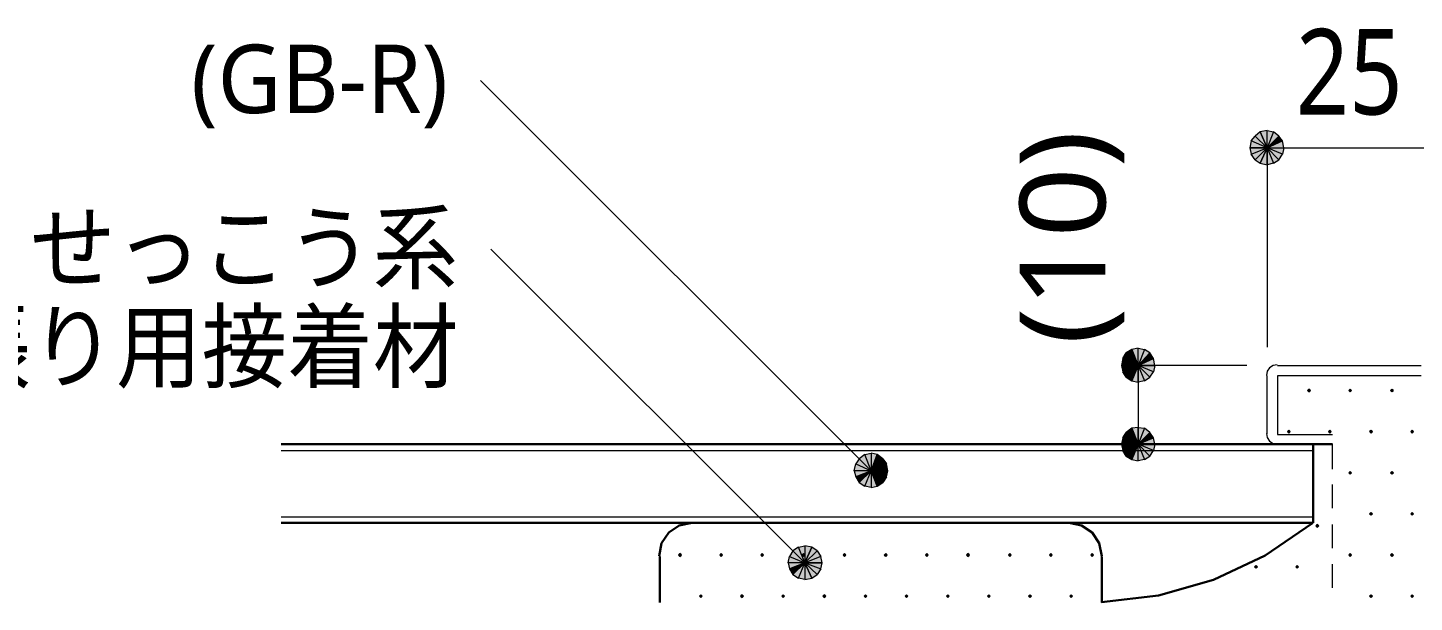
# Model space of a CAD drawing. Header units: millimetres. Extents: x 0 to 420, y 0 to 297.
# Drawn here: x 36.65 to 78.74, y 236.41 to 253.86 of the extents above; entities that cross this region are included whole.
import ezdxf
from ezdxf.enums import TextEntityAlignment as Align

# ---------------------------------------------------------------- set-up
doc = ezdxf.new("R2010")
doc.units = ezdxf.units.MM
doc.styles.add('kst32b', font='NotoSansJP-Variable.ttf')

msp = doc.modelspace()

# ---------------------------------------------------------------- hatches: boundary and pattern name
h = msp.add_hatch(color=7)
h.paths.add_polyline_path([(74.062, 250.698), (73.914, 250.571), (74.274, 250.211), (74.062, 250.698)])
h.paths.add_polyline_path([(73.914, 250.571), (74.274, 250.211), (73.787, 250.423), (73.914, 250.571)])
h.paths.add_polyline_path([(74.274, 250.211), (73.787, 250.423), (73.745, 250.211), (74.274, 250.211)])
h = msp.add_hatch(color=7)
h.paths.add_polyline_path([(74.634, 250.571), (74.464, 250.698), (74.274, 250.211), (74.634, 250.571)])
h.paths.add_polyline_path([(74.464, 250.698), (74.274, 250.211), (74.274, 250.74), (74.464, 250.698)])
h.paths.add_polyline_path([(74.274, 250.211), (74.274, 250.74), (74.062, 250.698), (74.274, 250.211)])
for points in [[(74.74, 250.423), (74.634, 250.571), (74.274, 250.211), (74.74, 250.423)], [(70.824, 243.819), (70.718, 243.988), (70.358, 243.607), (70.824, 243.819)], [(75.544, 242.887), (75.523, 242.866), (75.502, 242.845), (75.523, 242.824), (75.544, 242.803), (75.565, 242.824), (75.586, 242.845), (75.565, 242.866), (75.544, 242.887)], [(76.793, 242.887), (76.771, 242.866), (76.75, 242.845), (76.771, 242.824), (76.793, 242.803), (76.814, 242.824), (76.835, 242.845), (76.814, 242.866), (76.793, 242.887)], [(78.063, 242.887), (78.042, 242.866), (78.02, 242.845), (78.042, 242.824), (78.063, 242.803), (78.084, 242.824), (78.105, 242.845), (78.084, 242.866), (78.063, 242.887)], [(70.824, 241.406), (70.718, 241.575), (70.358, 241.215), (70.824, 241.406)], [(74.93, 241.639), (74.909, 241.617), (74.888, 241.596), (74.909, 241.575), (74.93, 241.554), (74.951, 241.575), (74.972, 241.596), (74.951, 241.617), (74.93, 241.639)], [(76.179, 241.639), (76.158, 241.617), (76.137, 241.596), (76.158, 241.575), (76.179, 241.554), (76.2, 241.575), (76.221, 241.596), (76.2, 241.617), (76.179, 241.639)], [(77.428, 241.639), (77.407, 241.617), (77.385, 241.596), (77.407, 241.575), (77.428, 241.554), (77.449, 241.575), (77.47, 241.596), (77.449, 241.617), (77.428, 241.639)], [(78.677, 241.639), (78.655, 241.617), (78.634, 241.596), (78.655, 241.575), (78.677, 241.554), (78.698, 241.575), (78.719, 241.596), (78.698, 241.617), (78.677, 241.639)], [(61.786, 240.221), (61.891, 240.051), (62.251, 240.411), (61.786, 240.221)], [(76.793, 240.39), (76.771, 240.369), (76.75, 240.347), (76.771, 240.326), (76.793, 240.305), (76.814, 240.326), (76.835, 240.347), (76.814, 240.369), (76.793, 240.39)], [(78.063, 240.39), (78.042, 240.369), (78.02, 240.347), (78.042, 240.326), (78.063, 240.305), (78.084, 240.326), (78.105, 240.347), (78.084, 240.369), (78.063, 240.39)], [(77.428, 239.141), (77.407, 239.12), (77.385, 239.099), (77.407, 239.078), (77.428, 239.056), (77.449, 239.078), (77.47, 239.099), (77.449, 239.12), (77.428, 239.141)], [(78.677, 239.141), (78.655, 239.12), (78.634, 239.099), (78.655, 239.078), (78.677, 239.056), (78.698, 239.078), (78.719, 239.099), (78.698, 239.12), (78.677, 239.141)], [(75.798, 238.781), (75.777, 238.76), (75.756, 238.739), (75.777, 238.718), (75.798, 238.696), (75.819, 238.718), (75.84, 238.739), (75.819, 238.76), (75.798, 238.781)], [(56.452, 237.892), (56.43, 237.871), (56.409, 237.85), (56.43, 237.829), (56.452, 237.807), (56.473, 237.829), (56.494, 237.85), (56.473, 237.871), (56.452, 237.892)], [(57.7, 237.892), (57.679, 237.871), (57.658, 237.85), (57.679, 237.829), (57.7, 237.807), (57.721, 237.829), (57.743, 237.85), (57.721, 237.871), (57.7, 237.892)], [(58.949, 237.892), (58.928, 237.871), (58.907, 237.85), (58.928, 237.829), (58.949, 237.807), (58.97, 237.829), (58.992, 237.85), (58.97, 237.871), (58.949, 237.892)], [(60.198, 237.892), (60.177, 237.871), (60.156, 237.85), (60.177, 237.829), (60.198, 237.807), (60.219, 237.829), (60.24, 237.85), (60.219, 237.871), (60.198, 237.892)], [(61.447, 237.892), (61.426, 237.871), (61.404, 237.85), (61.426, 237.829), (61.447, 237.807), (61.468, 237.829), (61.489, 237.85), (61.468, 237.871), (61.447, 237.892)], [(62.696, 237.892), (62.675, 237.871), (62.653, 237.85), (62.675, 237.829), (62.696, 237.807), (62.717, 237.829), (62.738, 237.85), (62.717, 237.871), (62.696, 237.892)], [(63.945, 237.892), (63.923, 237.871), (63.902, 237.85), (63.923, 237.829), (63.945, 237.807), (63.966, 237.829), (63.987, 237.85), (63.966, 237.871), (63.945, 237.892)], [(65.193, 237.892), (65.172, 237.871), (65.151, 237.85), (65.172, 237.829), (65.193, 237.807), (65.215, 237.829), (65.236, 237.85), (65.215, 237.871), (65.193, 237.892)], [(66.463, 237.892), (66.442, 237.871), (66.421, 237.85), (66.442, 237.829), (66.463, 237.807), (66.485, 237.829), (66.506, 237.85), (66.485, 237.871), (66.463, 237.892)], [(67.712, 237.892), (67.691, 237.871), (67.67, 237.85), (67.691, 237.829), (67.712, 237.807), (67.733, 237.829), (67.754, 237.85), (67.733, 237.871), (67.712, 237.892)], [(68.961, 237.892), (68.94, 237.871), (68.919, 237.85), (68.94, 237.829), (68.961, 237.807), (68.982, 237.829), (69.003, 237.85), (68.982, 237.871), (68.961, 237.892)], [(76.793, 237.892), (76.771, 237.871), (76.75, 237.85), (76.771, 237.829), (76.793, 237.807), (76.814, 237.829), (76.835, 237.85), (76.814, 237.871), (76.793, 237.892)], [(78.063, 237.892), (78.042, 237.871), (78.02, 237.85), (78.042, 237.829), (78.063, 237.807), (78.084, 237.829), (78.105, 237.85), (78.084, 237.871), (78.063, 237.892)], [(59.775, 237.426), (59.881, 237.257), (60.24, 237.617), (59.775, 237.426)], [(73.935, 237.532), (73.914, 237.511), (73.893, 237.49), (73.914, 237.469), (73.935, 237.448), (73.956, 237.469), (73.978, 237.49), (73.956, 237.511), (73.935, 237.532)], [(75.184, 237.532), (75.163, 237.511), (75.142, 237.49), (75.163, 237.469), (75.184, 237.448), (75.205, 237.469), (75.226, 237.49), (75.205, 237.511), (75.184, 237.532)], [(57.087, 236.643), (57.065, 236.622), (57.044, 236.601), (57.065, 236.58), (57.087, 236.559), (57.108, 236.58), (57.129, 236.601), (57.108, 236.622), (57.087, 236.643)], [(58.335, 236.643), (58.314, 236.622), (58.293, 236.601), (58.314, 236.58), (58.335, 236.559), (58.357, 236.58), (58.378, 236.601), (58.357, 236.622), (58.335, 236.643)], [(59.584, 236.643), (59.563, 236.622), (59.542, 236.601), (59.563, 236.58), (59.584, 236.559), (59.605, 236.58), (59.627, 236.601), (59.605, 236.622), (59.584, 236.643)], [(60.833, 236.643), (60.812, 236.622), (60.791, 236.601), (60.812, 236.58), (60.833, 236.559), (60.854, 236.58), (60.875, 236.601), (60.854, 236.622), (60.833, 236.643)], [(62.082, 236.643), (62.061, 236.622), (62.04, 236.601), (62.061, 236.58), (62.082, 236.559), (62.103, 236.58), (62.124, 236.601), (62.103, 236.622), (62.082, 236.643)], [(63.331, 236.643), (63.31, 236.622), (63.288, 236.601), (63.31, 236.58), (63.331, 236.559), (63.352, 236.58), (63.373, 236.601), (63.352, 236.622), (63.331, 236.643)], [(64.579, 236.643), (64.558, 236.622), (64.537, 236.601), (64.558, 236.58), (64.579, 236.559), (64.601, 236.58), (64.622, 236.601), (64.601, 236.622), (64.579, 236.643)], [(65.828, 236.643), (65.807, 236.622), (65.786, 236.601), (65.807, 236.58), (65.828, 236.559), (65.85, 236.58), (65.871, 236.601), (65.85, 236.622), (65.828, 236.643)], [(67.077, 236.643), (67.056, 236.622), (67.035, 236.601), (67.056, 236.58), (67.077, 236.559), (67.098, 236.58), (67.12, 236.601), (67.098, 236.622), (67.077, 236.643)], [(68.326, 236.643), (68.305, 236.622), (68.284, 236.601), (68.305, 236.58), (68.326, 236.559), (68.347, 236.58), (68.368, 236.601), (68.347, 236.622), (68.326, 236.643)], [(77.428, 236.643), (77.407, 236.622), (77.385, 236.601), (77.407, 236.58), (77.428, 236.559), (77.449, 236.58), (77.47, 236.601), (77.449, 236.622), (77.428, 236.643)], [(78.677, 236.643), (78.655, 236.622), (78.634, 236.601), (78.655, 236.58), (78.677, 236.559), (78.698, 236.58), (78.719, 236.601), (78.698, 236.622), (78.677, 236.643)]]:
    msp.add_hatch(color=7).paths.add_polyline_path(points)
h = msp.add_hatch(color=7)
h.paths.add_polyline_path([(74.634, 249.851), (74.74, 250.021), (74.274, 250.211), (74.634, 249.851)])
h.paths.add_polyline_path([(74.74, 250.021), (74.274, 250.211), (74.782, 250.211), (74.74, 250.021)])
h.paths.add_polyline_path([(74.274, 250.211), (74.782, 250.211), (74.74, 250.423), (74.274, 250.211)])
h = msp.add_hatch(color=7)
h.paths.add_polyline_path([(73.745, 250.211), (73.787, 250.021), (74.274, 250.211), (73.745, 250.211)])
h.paths.add_polyline_path([(73.787, 250.021), (74.274, 250.211), (73.914, 249.851), (73.787, 250.021)])
h.paths.add_polyline_path([(74.274, 250.211), (73.914, 249.851), (74.062, 249.746), (74.274, 250.211)])
h = msp.add_hatch(color=7)
h.paths.add_polyline_path([(74.062, 249.746), (74.274, 249.703), (74.274, 250.211), (74.062, 249.746)])
h.paths.add_polyline_path([(74.274, 249.703), (74.274, 250.211), (74.464, 249.746), (74.274, 249.703)])
h.paths.add_polyline_path([(74.274, 250.211), (74.464, 249.746), (74.634, 249.851), (74.274, 250.211)])
h = msp.add_hatch(color=7)
h.paths.add_polyline_path([(70.718, 243.988), (70.549, 244.094), (70.358, 243.607), (70.718, 243.988)])
h.paths.add_polyline_path([(70.549, 244.094), (70.358, 243.607), (70.358, 244.136), (70.549, 244.094)])
h.paths.add_polyline_path([(70.358, 243.607), (70.358, 244.136), (70.168, 244.094), (70.358, 243.607)])
h = msp.add_hatch(color=7)
h.paths.add_polyline_path([(70.168, 244.094), (69.998, 243.988), (70.358, 243.607), (70.168, 244.094)])
h.paths.add_polyline_path([(69.998, 243.988), (70.358, 243.607), (69.892, 243.819), (69.998, 243.988)])
h.paths.add_polyline_path([(70.358, 243.607), (69.892, 243.819), (69.85, 243.607), (70.358, 243.607)])
h = msp.add_hatch(color=7)
h.paths.add_polyline_path([(70.718, 243.247), (70.824, 243.417), (70.358, 243.607), (70.718, 243.247)])
h.paths.add_polyline_path([(70.824, 243.417), (70.358, 243.607), (70.866, 243.607), (70.824, 243.417)])
h.paths.add_polyline_path([(70.358, 243.607), (70.866, 243.607), (70.824, 243.819), (70.358, 243.607)])
h = msp.add_hatch(color=7)
h.paths.add_polyline_path([(69.85, 243.607), (69.892, 243.417), (70.358, 243.607), (69.85, 243.607)])
h.paths.add_polyline_path([(69.892, 243.417), (70.358, 243.607), (69.998, 243.247), (69.892, 243.417)])
h.paths.add_polyline_path([(70.358, 243.607), (69.998, 243.247), (70.168, 243.141), (70.358, 243.607)])
h = msp.add_hatch(color=7)
h.paths.add_polyline_path([(70.168, 243.141), (70.358, 243.099), (70.358, 243.607), (70.168, 243.141)])
h.paths.add_polyline_path([(70.358, 243.099), (70.358, 243.607), (70.549, 243.141), (70.358, 243.099)])
h.paths.add_polyline_path([(70.358, 243.607), (70.549, 243.141), (70.718, 243.247), (70.358, 243.607)])
h = msp.add_hatch(color=7)
h.paths.add_polyline_path([(70.168, 241.702), (69.998, 241.575), (70.358, 241.215), (70.168, 241.702)])
h.paths.add_polyline_path([(69.998, 241.575), (70.358, 241.215), (69.892, 241.406), (69.998, 241.575)])
h.paths.add_polyline_path([(70.358, 241.215), (69.892, 241.406), (69.85, 241.215), (70.358, 241.215)])
h = msp.add_hatch(color=7)
h.paths.add_polyline_path([(70.718, 241.575), (70.549, 241.702), (70.358, 241.215), (70.718, 241.575)])
h.paths.add_polyline_path([(70.549, 241.702), (70.358, 241.215), (70.358, 241.723), (70.549, 241.702)])
h.paths.add_polyline_path([(70.358, 241.215), (70.358, 241.723), (70.168, 241.702), (70.358, 241.215)])
h = msp.add_hatch(color=7)
h.paths.add_polyline_path([(69.85, 241.215), (69.892, 241.025), (70.358, 241.215), (69.85, 241.215)])
h.paths.add_polyline_path([(69.892, 241.025), (70.358, 241.215), (69.998, 240.855), (69.892, 241.025)])
h.paths.add_polyline_path([(70.358, 241.215), (69.998, 240.855), (70.168, 240.75), (70.358, 241.215)])
h = msp.add_hatch(color=7)
h.paths.add_polyline_path([(70.168, 240.75), (70.358, 240.707), (70.358, 241.215), (70.168, 240.75)])
h.paths.add_polyline_path([(70.358, 240.707), (70.358, 241.215), (70.549, 240.75), (70.358, 240.707)])
h.paths.add_polyline_path([(70.358, 241.215), (70.549, 240.75), (70.718, 240.855), (70.358, 241.215)])
h = msp.add_hatch(color=7)
h.paths.add_polyline_path([(70.718, 240.855), (70.824, 241.025), (70.358, 241.215), (70.718, 240.855)])
h.paths.add_polyline_path([(70.824, 241.025), (70.358, 241.215), (70.866, 241.215), (70.824, 241.025)])
h.paths.add_polyline_path([(70.358, 241.215), (70.866, 241.215), (70.824, 241.406), (70.358, 241.215)])
h = msp.add_hatch(color=7)
h.paths.add_polyline_path([(61.891, 240.771), (61.786, 240.623), (62.251, 240.411), (61.891, 240.771)])
h.paths.add_polyline_path([(61.786, 240.623), (62.251, 240.411), (61.743, 240.411), (61.786, 240.623)])
h.paths.add_polyline_path([(62.251, 240.411), (61.743, 240.411), (61.786, 240.221), (62.251, 240.411)])
h = msp.add_hatch(color=7)
h.paths.add_polyline_path([(62.442, 240.898), (62.251, 240.94), (62.251, 240.411), (62.442, 240.898)])
h.paths.add_polyline_path([(62.251, 240.94), (62.251, 240.411), (62.061, 240.898), (62.251, 240.94)])
h.paths.add_polyline_path([(62.251, 240.411), (62.061, 240.898), (61.891, 240.771), (62.251, 240.411)])
h = msp.add_hatch(color=7)
h.paths.add_polyline_path([(62.759, 240.411), (62.717, 240.623), (62.251, 240.411), (62.759, 240.411)])
h.paths.add_polyline_path([(62.717, 240.623), (62.251, 240.411), (62.611, 240.771), (62.717, 240.623)])
h.paths.add_polyline_path([(62.251, 240.411), (62.611, 240.771), (62.442, 240.898), (62.251, 240.411)])
h = msp.add_hatch(color=7)
h.paths.add_polyline_path([(61.891, 240.051), (62.061, 239.945), (62.251, 240.411), (61.891, 240.051)])
h.paths.add_polyline_path([(62.061, 239.945), (62.251, 240.411), (62.251, 239.903), (62.061, 239.945)])
h.paths.add_polyline_path([(62.251, 240.411), (62.251, 239.903), (62.442, 239.945), (62.251, 240.411)])
h = msp.add_hatch(color=7)
h.paths.add_polyline_path([(62.442, 239.945), (62.611, 240.051), (62.251, 240.411), (62.442, 239.945)])
h.paths.add_polyline_path([(62.611, 240.051), (62.251, 240.411), (62.717, 240.221), (62.611, 240.051)])
h.paths.add_polyline_path([(62.251, 240.411), (62.717, 240.221), (62.759, 240.411), (62.251, 240.411)])
h = msp.add_hatch(color=7)
h.paths.add_polyline_path([(59.881, 237.977), (59.775, 237.807), (60.24, 237.617), (59.881, 237.977)])
h.paths.add_polyline_path([(59.775, 237.807), (60.24, 237.617), (59.732, 237.617), (59.775, 237.807)])
h.paths.add_polyline_path([(60.24, 237.617), (59.732, 237.617), (59.775, 237.426), (60.24, 237.617)])
h = msp.add_hatch(color=7)
h.paths.add_polyline_path([(60.452, 238.083), (60.24, 238.125), (60.24, 237.617), (60.452, 238.083)])
h.paths.add_polyline_path([(60.24, 238.125), (60.24, 237.617), (60.05, 238.083), (60.24, 238.125)])
h.paths.add_polyline_path([(60.24, 237.617), (60.05, 238.083), (59.881, 237.977), (60.24, 237.617)])
h = msp.add_hatch(color=7)
h.paths.add_polyline_path([(60.77, 237.617), (60.727, 237.807), (60.24, 237.617), (60.77, 237.617)])
h.paths.add_polyline_path([(60.727, 237.807), (60.24, 237.617), (60.621, 237.977), (60.727, 237.807)])
h.paths.add_polyline_path([(60.24, 237.617), (60.621, 237.977), (60.452, 238.083), (60.24, 237.617)])
h = msp.add_hatch(color=7)
h.paths.add_polyline_path([(59.881, 237.257), (60.05, 237.151), (60.24, 237.617), (59.881, 237.257)])
h.paths.add_polyline_path([(60.05, 237.151), (60.24, 237.617), (60.24, 237.109), (60.05, 237.151)])
h.paths.add_polyline_path([(60.24, 237.617), (60.24, 237.109), (60.452, 237.151), (60.24, 237.617)])
h = msp.add_hatch(color=7)
h.paths.add_polyline_path([(60.452, 237.151), (60.621, 237.257), (60.24, 237.617), (60.452, 237.151)])
h.paths.add_polyline_path([(60.621, 237.257), (60.24, 237.617), (60.727, 237.426), (60.621, 237.257)])
h.paths.add_polyline_path([(60.24, 237.617), (60.727, 237.426), (60.77, 237.617), (60.24, 237.617)])

# ---------------------------------------------------------------- linework, layer by layer
at = {"lineweight": 13}
for points in [[(62.251, 240.411), (50.398, 252.264)], [(74.274, 250.211), (74.274, 244.157)], [(74.274, 250.211), (79.269, 250.211), (79.862, 250.211)], [(60.24, 237.617), (50.715, 247.142)], [(73.66, 243.607), (70.358, 243.607), (70.358, 241.215)], [(74.581, 243.628), (74.453, 243.603), (74.349, 243.532), (74.278, 243.428), (74.253, 243.3)], [(74.274, 241.533), (74.274, 243.29)], [(74.591, 243.607), (78.952, 243.607)], [(74.591, 243.29), (74.591, 241.512)], [(78.952, 243.29), (74.591, 243.29)], [(74.253, 241.543), (74.278, 241.416), (74.349, 241.311), (74.453, 241.241), (74.581, 241.215)], [(74.591, 241.512), (76.263, 241.512)], [(76.263, 240.453), (76.263, 241.215)], [(44.344, 241.025), (75.671, 241.025)], [(76.263, 239.268), (76.263, 239.988)], [(44.344, 239.014), (75.671, 239.014)], [(76.263, 238.062), (76.263, 238.781)], [(76.263, 236.855), (76.263, 237.575)]]:
    msp.add_lwpolyline(points, dxfattribs=at)
at = {"lineweight": 0}
for points in [[(74.274, 250.211), (73.787, 250.423), (73.745, 250.211)], [(73.914, 250.571), (74.274, 250.211), (73.787, 250.423)], [(74.062, 250.698), (73.914, 250.571), (74.274, 250.211)], [(74.274, 250.211), (74.274, 250.74), (74.062, 250.698)], [(74.464, 250.698), (74.274, 250.211), (74.274, 250.74)], [(74.634, 250.571), (74.464, 250.698), (74.274, 250.211)], [(74.74, 250.423), (74.634, 250.571), (74.274, 250.211)], [(74.274, 250.211), (74.782, 250.211), (74.74, 250.423)], [(73.745, 250.211), (73.787, 250.021), (74.274, 250.211)], [(73.787, 250.021), (74.274, 250.211), (73.914, 249.851)], [(74.274, 250.211), (73.914, 249.851), (74.062, 249.746)], [(74.062, 249.746), (74.274, 249.703), (74.274, 250.211)], [(74.274, 249.703), (74.274, 250.211), (74.464, 249.746)], [(74.274, 250.211), (74.464, 249.746), (74.634, 249.851)], [(74.634, 249.851), (74.74, 250.021), (74.274, 250.211)], [(74.74, 250.021), (74.274, 250.211), (74.782, 250.211)], [(70.358, 243.607), (70.358, 244.136), (70.168, 244.094)], [(70.549, 244.094), (70.358, 243.607), (70.358, 244.136)], [(70.358, 243.607), (69.892, 243.819), (69.85, 243.607)], [(69.998, 243.988), (70.358, 243.607), (69.892, 243.819)], [(70.168, 244.094), (69.998, 243.988), (70.358, 243.607)], [(70.718, 243.988), (70.549, 244.094), (70.358, 243.607)], [(70.824, 243.819), (70.718, 243.988), (70.358, 243.607)], [(70.358, 243.607), (70.866, 243.607), (70.824, 243.819)], [(69.85, 243.607), (69.892, 243.417), (70.358, 243.607)], [(69.892, 243.417), (70.358, 243.607), (69.998, 243.247)], [(70.358, 243.607), (69.998, 243.247), (70.168, 243.141)], [(70.168, 243.141), (70.358, 243.099), (70.358, 243.607)], [(70.358, 243.099), (70.358, 243.607), (70.549, 243.141)], [(70.358, 243.607), (70.549, 243.141), (70.718, 243.247)], [(70.718, 243.247), (70.824, 243.417), (70.358, 243.607)], [(70.824, 243.417), (70.358, 243.607), (70.866, 243.607)], [(75.544, 242.887), (75.523, 242.866), (75.502, 242.845), (75.523, 242.824), (75.544, 242.803), (75.565, 242.824), (75.586, 242.845), (75.565, 242.866)], [(76.793, 242.887), (76.771, 242.866), (76.75, 242.845), (76.771, 242.824), (76.793, 242.803), (76.814, 242.824), (76.835, 242.845), (76.814, 242.866)], [(78.063, 242.887), (78.042, 242.866), (78.02, 242.845), (78.042, 242.824), (78.063, 242.803), (78.084, 242.824), (78.105, 242.845), (78.084, 242.866)], [(69.998, 241.575), (70.358, 241.215), (69.892, 241.406)], [(70.168, 241.702), (69.998, 241.575), (70.358, 241.215)], [(70.358, 241.215), (70.358, 241.723), (70.168, 241.702)], [(70.549, 241.702), (70.358, 241.215), (70.358, 241.723)], [(70.718, 241.575), (70.549, 241.702), (70.358, 241.215)], [(70.824, 241.406), (70.718, 241.575), (70.358, 241.215)], [(74.93, 241.639), (74.909, 241.617), (74.888, 241.596), (74.909, 241.575), (74.93, 241.554), (74.951, 241.575), (74.972, 241.596), (74.951, 241.617)], [(76.179, 241.639), (76.158, 241.617), (76.137, 241.596), (76.158, 241.575), (76.179, 241.554), (76.2, 241.575), (76.221, 241.596), (76.2, 241.617)], [(77.428, 241.639), (77.407, 241.617), (77.385, 241.596), (77.407, 241.575), (77.428, 241.554), (77.449, 241.575), (77.47, 241.596), (77.449, 241.617)], [(78.677, 241.639), (78.655, 241.617), (78.634, 241.596), (78.655, 241.575), (78.677, 241.554), (78.698, 241.575), (78.719, 241.596), (78.698, 241.617)], [(70.358, 241.215), (69.892, 241.406), (69.85, 241.215)], [(69.85, 241.215), (69.892, 241.025), (70.358, 241.215)], [(69.892, 241.025), (70.358, 241.215), (69.998, 240.855)], [(70.358, 241.215), (69.998, 240.855), (70.168, 240.75)], [(70.168, 240.75), (70.358, 240.707), (70.358, 241.215)], [(70.358, 241.215), (70.866, 241.215), (70.824, 241.406)], [(70.358, 240.707), (70.358, 241.215), (70.549, 240.75)], [(70.358, 241.215), (70.549, 240.75), (70.718, 240.855)], [(70.718, 240.855), (70.824, 241.025), (70.358, 241.215)], [(70.824, 241.025), (70.358, 241.215), (70.866, 241.215)], [(61.891, 240.771), (61.786, 240.623), (62.251, 240.411)], [(62.251, 240.411), (62.061, 240.898), (61.891, 240.771)], [(62.251, 240.94), (62.251, 240.411), (62.061, 240.898)], [(62.442, 240.898), (62.251, 240.94), (62.251, 240.411)], [(62.251, 240.411), (62.611, 240.771), (62.442, 240.898)], [(62.717, 240.623), (62.251, 240.411), (62.611, 240.771)], [(61.786, 240.623), (62.251, 240.411), (61.743, 240.411)], [(62.251, 240.411), (61.743, 240.411), (61.786, 240.221)], [(61.786, 240.221), (61.891, 240.051), (62.251, 240.411)], [(61.891, 240.051), (62.061, 239.945), (62.251, 240.411)], [(62.061, 239.945), (62.251, 240.411), (62.251, 239.903)], [(62.759, 240.411), (62.717, 240.623), (62.251, 240.411)], [(62.251, 240.411), (62.251, 239.903), (62.442, 239.945)], [(62.442, 239.945), (62.611, 240.051), (62.251, 240.411)], [(62.611, 240.051), (62.251, 240.411), (62.717, 240.221)], [(62.251, 240.411), (62.717, 240.221), (62.759, 240.411)], [(76.793, 240.39), (76.771, 240.369), (76.75, 240.347), (76.771, 240.326), (76.793, 240.305), (76.814, 240.326), (76.835, 240.347), (76.814, 240.369)], [(78.063, 240.39), (78.042, 240.369), (78.02, 240.347), (78.042, 240.326), (78.063, 240.305), (78.084, 240.326), (78.105, 240.347), (78.084, 240.369)], [(77.428, 239.141), (77.407, 239.12), (77.385, 239.099), (77.407, 239.078), (77.428, 239.056), (77.449, 239.078), (77.47, 239.099), (77.449, 239.12)], [(78.677, 239.141), (78.655, 239.12), (78.634, 239.099), (78.655, 239.078), (78.677, 239.056), (78.698, 239.078), (78.719, 239.099), (78.698, 239.12)], [(75.798, 238.781), (75.777, 238.76), (75.756, 238.739), (75.777, 238.718), (75.798, 238.696), (75.819, 238.718), (75.84, 238.739), (75.819, 238.76)], [(56.452, 237.892), (56.43, 237.871), (56.409, 237.85), (56.43, 237.829), (56.452, 237.807), (56.473, 237.829), (56.494, 237.85), (56.473, 237.871)], [(57.7, 237.892), (57.679, 237.871), (57.658, 237.85), (57.679, 237.829), (57.7, 237.807), (57.721, 237.829), (57.743, 237.85), (57.721, 237.871)], [(58.949, 237.892), (58.928, 237.871), (58.907, 237.85), (58.928, 237.829), (58.949, 237.807), (58.97, 237.829), (58.992, 237.85), (58.97, 237.871)], [(59.775, 237.807), (60.24, 237.617), (59.732, 237.617)], [(59.881, 237.977), (59.775, 237.807), (60.24, 237.617)], [(60.24, 237.617), (60.05, 238.083), (59.881, 237.977)], [(60.24, 238.125), (60.24, 237.617), (60.05, 238.083)], [(60.198, 237.892), (60.177, 237.871), (60.156, 237.85), (60.177, 237.829), (60.198, 237.807), (60.219, 237.829), (60.24, 237.85), (60.219, 237.871)], [(60.452, 238.083), (60.24, 238.125), (60.24, 237.617)], [(60.24, 237.617), (60.621, 237.977), (60.452, 238.083)], [(60.727, 237.807), (60.24, 237.617), (60.621, 237.977)], [(60.77, 237.617), (60.727, 237.807), (60.24, 237.617)], [(61.447, 237.892), (61.426, 237.871), (61.404, 237.85), (61.426, 237.829), (61.447, 237.807), (61.468, 237.829), (61.489, 237.85), (61.468, 237.871)], [(62.696, 237.892), (62.675, 237.871), (62.653, 237.85), (62.675, 237.829), (62.696, 237.807), (62.717, 237.829), (62.738, 237.85), (62.717, 237.871)], [(63.945, 237.892), (63.923, 237.871), (63.902, 237.85), (63.923, 237.829), (63.945, 237.807), (63.966, 237.829), (63.987, 237.85), (63.966, 237.871)], [(65.193, 237.892), (65.172, 237.871), (65.151, 237.85), (65.172, 237.829), (65.193, 237.807), (65.215, 237.829), (65.236, 237.85), (65.215, 237.871)], [(66.463, 237.892), (66.442, 237.871), (66.421, 237.85), (66.442, 237.829), (66.463, 237.807), (66.485, 237.829), (66.506, 237.85), (66.485, 237.871)], [(67.712, 237.892), (67.691, 237.871), (67.67, 237.85), (67.691, 237.829), (67.712, 237.807), (67.733, 237.829), (67.754, 237.85), (67.733, 237.871)], [(68.961, 237.892), (68.94, 237.871), (68.919, 237.85), (68.94, 237.829), (68.961, 237.807), (68.982, 237.829), (69.003, 237.85), (68.982, 237.871)], [(76.793, 237.892), (76.771, 237.871), (76.75, 237.85), (76.771, 237.829), (76.793, 237.807), (76.814, 237.829), (76.835, 237.85), (76.814, 237.871)], [(78.063, 237.892), (78.042, 237.871), (78.02, 237.85), (78.042, 237.829), (78.063, 237.807), (78.084, 237.829), (78.105, 237.85), (78.084, 237.871)], [(60.24, 237.617), (59.732, 237.617), (59.775, 237.426)], [(59.775, 237.426), (59.881, 237.257), (60.24, 237.617)], [(59.881, 237.257), (60.05, 237.151), (60.24, 237.617)], [(60.05, 237.151), (60.24, 237.617), (60.24, 237.109)], [(60.24, 237.617), (60.24, 237.109), (60.452, 237.151)], [(60.452, 237.151), (60.621, 237.257), (60.24, 237.617)], [(60.621, 237.257), (60.24, 237.617), (60.727, 237.426)], [(60.24, 237.617), (60.727, 237.426), (60.77, 237.617)], [(73.935, 237.532), (73.914, 237.511), (73.893, 237.49), (73.914, 237.469), (73.935, 237.448), (73.956, 237.469), (73.978, 237.49), (73.956, 237.511)], [(75.184, 237.532), (75.163, 237.511), (75.142, 237.49), (75.163, 237.469), (75.184, 237.448), (75.205, 237.469), (75.226, 237.49), (75.205, 237.511)], [(57.087, 236.643), (57.065, 236.622), (57.044, 236.601), (57.065, 236.58), (57.087, 236.559), (57.108, 236.58), (57.129, 236.601), (57.108, 236.622)], [(58.335, 236.643), (58.314, 236.622), (58.293, 236.601), (58.314, 236.58), (58.335, 236.559), (58.357, 236.58), (58.378, 236.601), (58.357, 236.622)], [(59.584, 236.643), (59.563, 236.622), (59.542, 236.601), (59.563, 236.58), (59.584, 236.559), (59.605, 236.58), (59.627, 236.601), (59.605, 236.622)], [(60.833, 236.643), (60.812, 236.622), (60.791, 236.601), (60.812, 236.58), (60.833, 236.559), (60.854, 236.58), (60.875, 236.601), (60.854, 236.622)], [(62.082, 236.643), (62.061, 236.622), (62.04, 236.601), (62.061, 236.58), (62.082, 236.559), (62.103, 236.58), (62.124, 236.601), (62.103, 236.622)], [(63.331, 236.643), (63.31, 236.622), (63.288, 236.601), (63.31, 236.58), (63.331, 236.559), (63.352, 236.58), (63.373, 236.601), (63.352, 236.622)], [(64.579, 236.643), (64.558, 236.622), (64.537, 236.601), (64.558, 236.58), (64.579, 236.559), (64.601, 236.58), (64.622, 236.601), (64.601, 236.622)], [(65.828, 236.643), (65.807, 236.622), (65.786, 236.601), (65.807, 236.58), (65.828, 236.559), (65.85, 236.58), (65.871, 236.601), (65.85, 236.622)], [(67.077, 236.643), (67.056, 236.622), (67.035, 236.601), (67.056, 236.58), (67.077, 236.559), (67.098, 236.58), (67.12, 236.601), (67.098, 236.622)], [(68.326, 236.643), (68.305, 236.622), (68.284, 236.601), (68.305, 236.58), (68.326, 236.559), (68.347, 236.58), (68.368, 236.601), (68.347, 236.622)], [(77.428, 236.643), (77.407, 236.622), (77.385, 236.601), (77.407, 236.58), (77.428, 236.559), (77.449, 236.58), (77.47, 236.601), (77.449, 236.622)], [(78.677, 236.643), (78.655, 236.622), (78.634, 236.601), (78.655, 236.58), (78.677, 236.559), (78.698, 236.58), (78.719, 236.601), (78.698, 236.622)]]:
    msp.add_lwpolyline(points, close=True, dxfattribs=at)
at = {"lineweight": 30}
for points in [[(44.344, 241.215), (76.263, 241.215)], [(75.671, 238.823), (75.671, 241.215)], [(44.344, 238.823), (75.671, 238.823)], [(56.822, 238.823), (56.431, 238.744), (56.111, 238.529), (55.896, 238.209), (55.817, 237.818)], [(69.257, 237.818), (69.178, 238.209), (68.963, 238.529), (68.643, 238.744), (68.252, 238.823)], [(69.25, 236.418), (70.981, 236.623), (72.646, 237.1), (74.214, 237.836), (75.653, 238.819)], [(55.838, 237.807), (55.838, 236.411)], [(69.257, 237.807), (69.257, 236.411)]]:
    msp.add_lwpolyline(points, dxfattribs=at)

# ---------------------------------------------------------------- texts
at = {"style": 'kst32b'}
for s, height, p, p2 in [('25', 2.5989, (75.142, 251.227), (78.39, 251.227)), ('(GB-R)', 2.0791, (41.614, 251.27), (49.41, 251.27)), ('(10)', 2.5989, (69.363, 244.242), (69.363, 250.739)), ('せっこう系', 2.0791, (36.724, 246.147), (49.719, 246.147)), ('直張り用接着材', 2.0791, (31.538, 243.141), (49.731, 243.141))]:
    msp.add_text(s, height=height, dxfattribs=at).set_placement(p, p2, align=Align.FIT)

doc.saveas('drawing.dxf')
